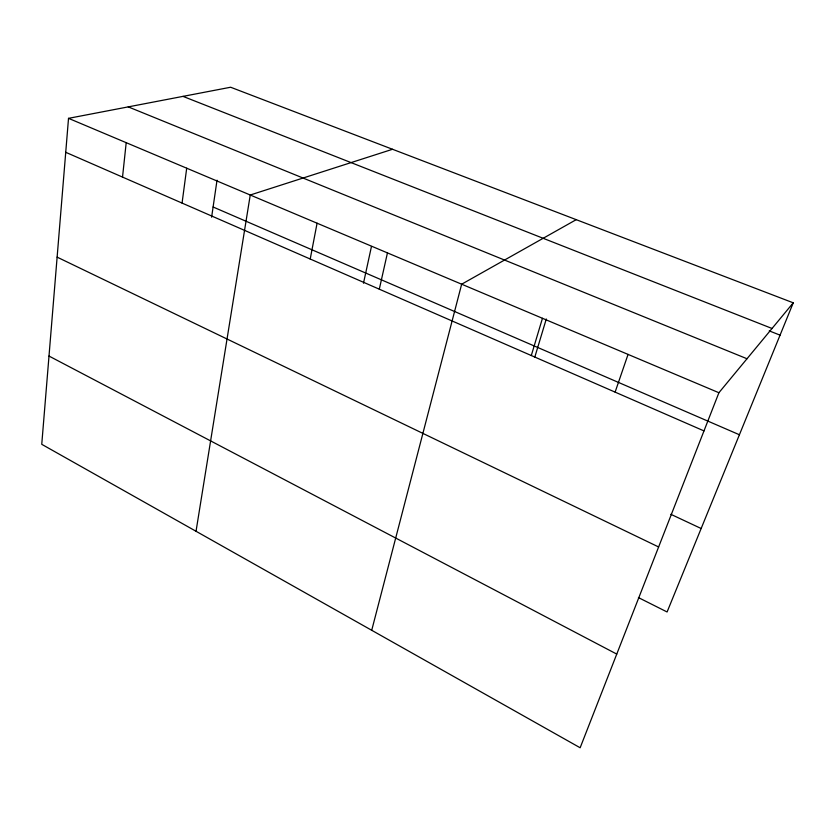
<?xml version="1.0" encoding="UTF-8"?>
<svg xmlns="http://www.w3.org/2000/svg" width="835" height="835" viewBox="0 0 835 835"><rect width="100%" height="100%" fill="white"/><g stroke="black" fill="none" stroke-linecap="round" stroke-linejoin="round"><path stroke-width="1.25" d="M68.522 118.34L41.75 444.314L580.148 747.763L718.904 392.732L793.25 302.823L230.627 87.237L68.522 118.34L718.904 392.732M122.526 177.093L126.2 142.67M182.061 203.082L186.706 168.2M211.61 217.194L217.027 180.193M196.037 531.269L250.249 195.004L392.533 149.277M310.213 259.027L317.081 223.206M363.486 283.211L371.46 246.471M379.309 289.181L387.45 252.89M371.721 630.279L461.661 284.203L576.223 219.668M531.3 355.533L542.458 318.292M534.724 357.359L546.288 318.991M615.113 392.116L628.056 354.405M793.25 302.823L667.092 611.971L638.41 597.578M183.011 96.38L772.041 328.479M769.244 330.879L780.057 335.148M128.246 106.88L747.001 358.747M213.102 206.996L739.413 434.753M65.735 152.304L703.978 430.912M670.839 514.297L701.149 528.513M57.124 257.138L658.627 546.977M49.004 356.065L616.762 654.097"/></g></svg>
